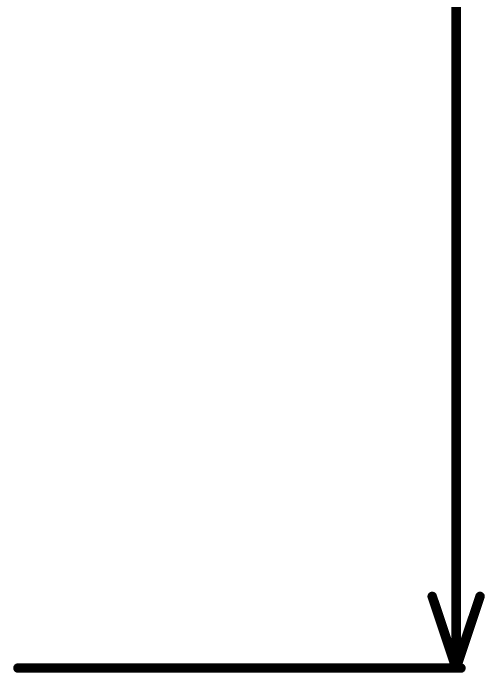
# Model space of a CAD drawing. Header units: inches. Extents: x -4 to 5258, y -4 to 5281.
# Drawn here: x 146.37 to 171.43, y -4.24 to 30.85 of the extents above; entities that cross this region are included whole.
import ezdxf

# ---------------------------------------------------------------- set-up
doc = ezdxf.new("R2010")
doc.units = ezdxf.units.IN
doc.layers.add('Dimensions', color=6, linetype='Continuous')

msp = doc.modelspace()

# ---------------------------------------------------------------- linework, layer by layer
at = {"layer": 'Dimensions'}
for points in [[(169.909, -3.991, 0.508, 0.508, 0), (169.909, 40.387, 0.508, 0.508, 0)], [(168.639, -0.181, 0.508, 0.508, 0), (169.909, -3.991, 0.508, 0.508, 0)], [(169.909, -3.991, 0.508, 0.508, 0), (171.179, -0.181, 0.508, 0.508, 0)], [(146.626, -3.991, 0.508, 0.508, 0), (170.163, -3.991, 0.508, 0.508, 0)]]:
    msp.add_lwpolyline(points, format="xyseb", dxfattribs=at)
for points in [[(168.512, -0.181, 0.254, 0.254, 1), (168.766, -0.181, 0.254, 0.254, 1)], [(171.052, -0.181, 0.254, 0.254, 1), (171.306, -0.181, 0.254, 0.254, 1)], [(146.499, -3.991, 0.254, 0.254, 1), (146.753, -3.991, 0.254, 0.254, 1)], [(169.782, -3.991, 0.254, 0.254, 1), (170.036, -3.991, 0.254, 0.254, 1)], [(169.782, -3.991, 0.254, 0.254, 1), (170.036, -3.991, 0.254, 0.254, 1)], [(169.782, -3.991, 0.254, 0.254, 1), (170.036, -3.991, 0.254, 0.254, 1)], [(170.036, -3.991, 0.254, 0.254, 1), (170.29, -3.991, 0.254, 0.254, 1)]]:
    msp.add_lwpolyline(points, format="xyseb", close=True, dxfattribs=at)

doc.saveas('drawing.dxf')
